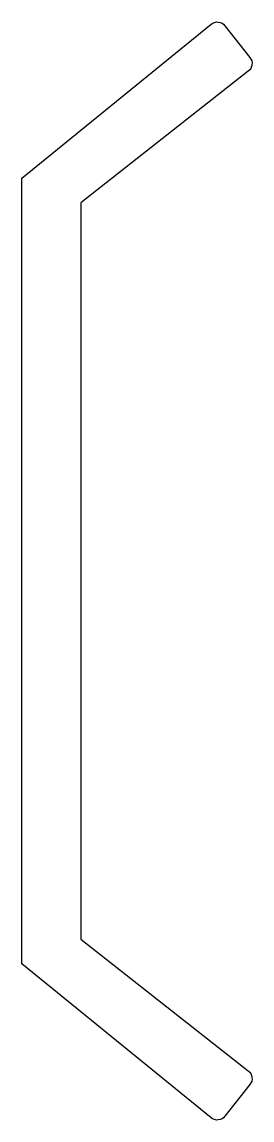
# Model space of a CAD drawing. Extents: x 233.2 to 239, y 289.9 to 317.9.
import ezdxf

# ---------------------------------------------------------------- set-up
doc = ezdxf.new("R2010")
doc.units = 0
doc.layers.get('0').update_dxf_attribs({"linetype": 'CONTINUOUS'})

msp = doc.modelspace()

# ---------------------------------------------------------------- linework, layer by layer
msp.add_lwpolyline([(233.153, 313.907), (237.974, 317.837, -0.419335), (238.329, 317.797), (238.966, 316.987, -0.414214), (238.924, 316.636), (234.653, 313.277), (234.653, 294.508), (238.924, 291.15, -0.414214), (238.966, 290.798), (238.329, 289.988, -0.419335), (237.974, 289.949), (233.153, 293.878)], format="xyb", close=True)

doc.saveas('drawing.dxf')
